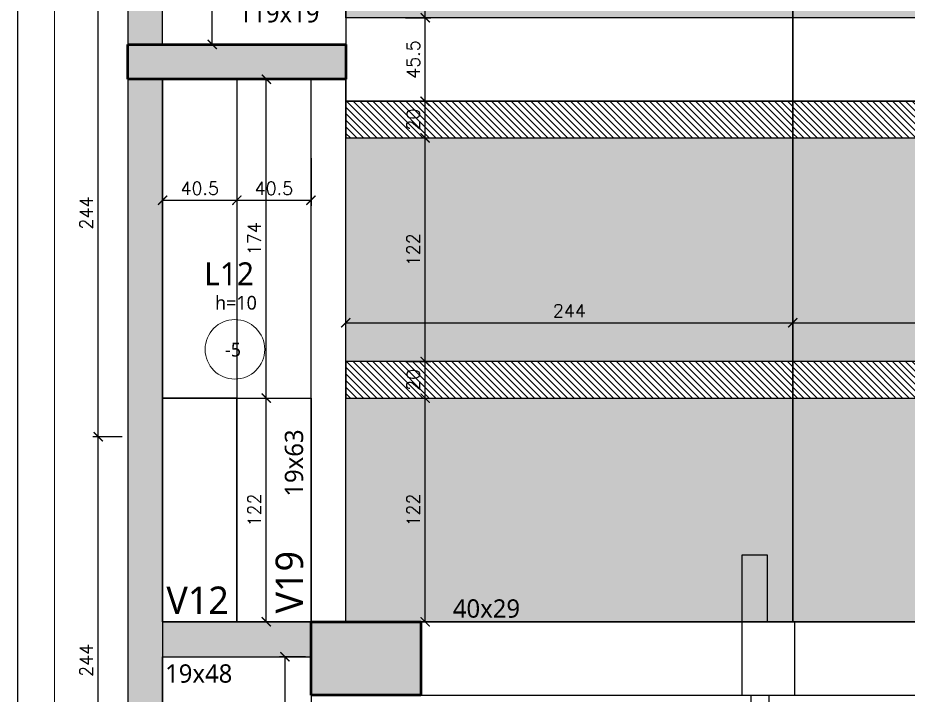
# Model space of a CAD drawing. Extents: x -29754 to -10774, y -8834 to 6017.
# Drawn here: x -23895.3 to -23409.3, y -6833.6 to -6464.1 of the extents above; entities that cross this region are included whole.
import ezdxf

# ---------------------------------------------------------------- set-up
doc = ezdxf.new("R2010")
doc.units = 0
doc.header["$PDMODE"] = 2
doc.header["$PDSIZE"] = 10
doc.linetypes.add('Aligning Line', pattern=[0.635, 0.3175, -0.3175])
doc.layers.get('0').update_dxf_attribs({"lineweight": 13})
doc.layers.get('Defpoints').update_dxf_attribs({"lineweight": 13})
doc.layers.add('A-DETL', color=7, linetype='Continuous', lineweight=18, true_color=0x00a600)
for name, color, linetype, lineweight in [('A-FLOR', 7, 'Continuous', 18), ('A-FLOR-IDEN', 7, 'Continuous', 9), ('cotas', 4, 'Continuous', 13), ('S-BEAM', 7, 'Continuous', 18), ('S-BEAM-IDEN', 7, 'Continuous', 9), ('S-COLS', 7, 'Continuous', 18), ('S-COLS-IDEN', 7, 'Continuous', 9)]:
    doc.layers.add(name, color=color, linetype=linetype, lineweight=lineweight)
for name, color, linetype in [('Cota', 4, 'Continuous'), ('Faixa Reesc', 8, 'Continuous'), ('Hachura 122x244', 253, 'Continuous'), ('Painéis', 200, 'Continuous'), ('Reaproveitamento', 251, 'Continuous')]:
    doc.layers.add(name, color=color, linetype=linetype)
doc.styles.add('Gadugi', font='gadugi.ttf', dxfattribs={"height": 15})
doc.styles.add('Gadugi_1', font='gadugi.ttf', dxfattribs={"height": 10})
doc.styles.add('Gadugi_2', font='gadugi.ttf', dxfattribs={"height": 0.2})
doc.styles.add('Gadugi_3', font='gadugi.ttf', dxfattribs={"height": 7.5})
doc.styles.add('ROMANS', font='romans.shx')
doc.dimstyles.new('Cota Paínel', dxfattribs={"dimtxt": 7, "dimasz": 5, "dimexe": 3, "dimexo": 3, "dimgap": 3, "dimtad": 1, "dimdec": 1, "dimzin": 12, "dimdsep": 46, "dimtxsty": 'ROMANS', "dimblk": 'ARCHTICK', "dimcen": 0, "dimclrd": 4, "dimclre": 4, "dimclrt": 1, "dimadec": 1, "dimazin": 3, "dimtfac": 1, "dimtdec": 1, "dimtmove": 0, "dimatfit": 3, "dimldrblk": 'OBLIQUE', "dimfxl": 1, "dimtolj": 1, "dimtzin": 12, "dimarcsym": 0})

# ---------------------------------------------------------------- blocks, each defined once
blk = doc.blocks.new('PED_TAG_LAJE_R01 - TÍTULO_ESPESSURA_REBAIXO-2413107-PL100 - FORMA DO PAVIMENTO TIPO')
at = {"layer": 'A-FLOR-IDEN'}
blk.add_circle((-0.0458, -0.6673), 0.325, dxfattribs=at)
blk = doc.blocks.new('122x244')
at = {"layer": 'Hachura 122x244'}
h = blk.add_hatch(color=256, dxfattribs=at)
h.dxf.hatch_style = 2
h.paths.add_polyline_path([(-30259.5, 9300.7), (-30015.5, 9300.7), (-30015.5, 9422.7), (-30259.5, 9422.7)])
at = {"layer": 'Painéis'}
blk.add_lwpolyline([(-30259.5, 9300.7), (-30015.5, 9300.7), (-30015.5, 9422.7), (-30259.5, 9422.7)], close=True, dxfattribs=at)
blk = doc.blocks.new('_ArchTick')
at = {"color": 0, "linetype": 'ByBlock', "const_width": 0.15}
blk.add_lwpolyline([(-0.5, -0.5), (0.5, 0.5)], dxfattribs=at)
blk = doc.blocks.new('*D371')
at = {"layer": 'Cota', "color": 4, "lineweight": -2, "transparency": 16777216}
for p, q in [((-23692.96, -6671.63), (-23669.94, -6671.63)), ((-23672.94, -6793.63), (-23672.94, -6671.63)), ((-23692.96, -6793.63), (-23669.94, -6793.63))]:
    blk.add_line(p, q, dxfattribs=at)
at = {"layer": 'Defpoints', "color": 0, "transparency": 16777216}
for p in [(-23695.96, -6671.63), (-23672.94, -6671.63), (-23695.96, -6793.63)]:
    blk.add_point(p, dxfattribs=at)
at = {"layer": 'Cota', "color": 4, "lineweight": -2, "transparency": 16777216, "xscale": 5, "yscale": 5, "zscale": 5}
for p, rotation in [((-23672.94, -6671.63), 90), ((-23672.94, -6793.63), 270)]:
    blk.add_blockref('_ArchTick', p, dxfattribs=dict(at, rotation=rotation))
at = {"layer": 'Cota', "color": 1, "transparency": 16777216, "insert": (-23679.44, -6732.63), "char_height": 7, "attachment_point": 5, "rotation": 90, "style": 'ROMANS'}
blk.add_mtext('\\A1;122', dxfattribs=at)
blk = doc.blocks.new('_OBLIQUE')
at = {"color": 0, "linetype": 'ByBlock', "lineweight": -2}
for p, q in [((0, 0), (-1, 0)), ((-0.5, -0.5), (0.5, 0.5))]:
    blk.add_line(p, q, dxfattribs=at)
blk = doc.blocks.new('*D372')
at = {"layer": 'Cota', "color": 4, "lineweight": -2, "transparency": 16777216}
for p, q in [((-23683.75, -6651.63), (-23669.94, -6651.63)), ((-23672.94, -6671.63), (-23672.94, -6651.63)), ((-23692.96, -6671.63), (-23669.94, -6671.63))]:
    blk.add_line(p, q, dxfattribs=at)
at = {"layer": 'Defpoints', "color": 0, "transparency": 16777216}
for p in [(-23686.75, -6651.63), (-23672.94, -6651.63), (-23695.96, -6671.63)]:
    blk.add_point(p, dxfattribs=at)
at = {"layer": 'Cota', "color": 4, "lineweight": -2, "transparency": 16777216, "xscale": 5, "yscale": 5, "zscale": 5}
for p, rotation in [((-23672.94, -6651.63), 90), ((-23672.94, -6671.63), 270)]:
    blk.add_blockref('_ArchTick', p, dxfattribs=dict(at, rotation=rotation))
at = {"layer": 'Cota', "color": 1, "transparency": 16777216, "insert": (-23679.44, -6661.63), "char_height": 7, "attachment_point": 5, "rotation": 90, "style": 'ROMANS'}
blk.add_mtext('\\A1;20', dxfattribs=at)
blk = doc.blocks.new('*D373')
at = {"layer": 'Cota', "color": 4, "lineweight": -2, "transparency": 16777216}
for p, q in [((-23683.75, -6529.63), (-23669.94, -6529.63)), ((-23672.94, -6651.63), (-23672.94, -6529.63)), ((-23683.75, -6651.63), (-23669.94, -6651.63))]:
    blk.add_line(p, q, dxfattribs=at)
at = {"layer": 'Defpoints', "color": 0, "transparency": 16777216}
for p in [(-23686.75, -6529.63), (-23672.94, -6529.63), (-23686.75, -6651.63)]:
    blk.add_point(p, dxfattribs=at)
at = {"layer": 'Cota', "color": 4, "lineweight": -2, "transparency": 16777216, "xscale": 5, "yscale": 5, "zscale": 5}
for p, rotation in [((-23672.94, -6529.63), 90), ((-23672.94, -6651.63), 270)]:
    blk.add_blockref('_ArchTick', p, dxfattribs=dict(at, rotation=rotation))
at = {"layer": 'Cota', "color": 1, "transparency": 16777216, "insert": (-23679.44, -6590.63), "char_height": 7, "attachment_point": 5, "rotation": 90, "style": 'ROMANS'}
blk.add_mtext('\\A1;122', dxfattribs=at)
blk = doc.blocks.new('*D374')
at = {"layer": 'Cota', "color": 4, "lineweight": -2, "transparency": 16777216}
for p, q in [((-23683.75, -6509.63), (-23669.94, -6509.63)), ((-23672.94, -6529.63), (-23672.94, -6509.63)), ((-23683.75, -6529.63), (-23669.94, -6529.63))]:
    blk.add_line(p, q, dxfattribs=at)
at = {"layer": 'Defpoints', "color": 0, "transparency": 16777216}
for p in [(-23686.75, -6509.63), (-23672.94, -6509.63), (-23686.75, -6529.63)]:
    blk.add_point(p, dxfattribs=at)
at = {"layer": 'Cota', "color": 4, "lineweight": -2, "transparency": 16777216, "xscale": 5, "yscale": 5, "zscale": 5}
for p, rotation in [((-23672.94, -6509.63), 90), ((-23672.94, -6529.63), 270)]:
    blk.add_blockref('_ArchTick', p, dxfattribs=dict(at, rotation=rotation))
at = {"layer": 'Cota', "color": 1, "transparency": 16777216, "insert": (-23679.44, -6519.63), "char_height": 7, "attachment_point": 5, "rotation": 90, "style": 'ROMANS'}
blk.add_mtext('\\A1;20', dxfattribs=at)
blk = doc.blocks.new('*D375')
at = {"layer": 'Cota', "color": 4, "lineweight": -2, "transparency": 16777216}
for p, q in [((-23683.75, -6464.13), (-23669.94, -6464.13)), ((-23672.94, -6509.63), (-23672.94, -6464.13)), ((-23683.75, -6509.63), (-23669.94, -6509.63))]:
    blk.add_line(p, q, dxfattribs=at)
at = {"layer": 'Defpoints', "color": 0, "transparency": 16777216}
for p in [(-23686.75, -6464.13), (-23672.94, -6464.13), (-23686.75, -6509.63)]:
    blk.add_point(p, dxfattribs=at)
at = {"layer": 'Cota', "color": 4, "lineweight": -2, "transparency": 16777216, "xscale": 5, "yscale": 5, "zscale": 5}
for p, rotation in [((-23672.94, -6464.13), 90), ((-23672.94, -6509.63), 270)]:
    blk.add_blockref('_ArchTick', p, dxfattribs=dict(at, rotation=rotation))
at = {"layer": 'Cota', "color": 1, "transparency": 16777216, "insert": (-23679.44, -6486.88), "char_height": 7, "attachment_point": 5, "rotation": 90, "style": 'ROMANS'}
blk.add_mtext('\\A1;45.5', dxfattribs=at)
blk = doc.blocks.new('*D376')
at = {"layer": 'Cota', "color": 4, "lineweight": -2, "transparency": 16777216}
for p, q in [((-23680.26, -6342.13), (-23669.94, -6342.13)), ((-23672.94, -6464.13), (-23672.94, -6342.13)), ((-23683.75, -6464.13), (-23669.94, -6464.13))]:
    blk.add_line(p, q, dxfattribs=at)
at = {"layer": 'Defpoints', "color": 0, "transparency": 16777216}
for p in [(-23683.26, -6342.13), (-23672.94, -6342.13), (-23686.75, -6464.13)]:
    blk.add_point(p, dxfattribs=at)
at = {"layer": 'Cota', "color": 4, "lineweight": -2, "transparency": 16777216, "xscale": 5, "yscale": 5, "zscale": 5}
for p, rotation in [((-23672.94, -6342.13), 90), ((-23672.94, -6464.13), 270)]:
    blk.add_blockref('_ArchTick', p, dxfattribs=dict(at, rotation=rotation))
at = {"layer": 'Cota', "color": 1, "transparency": 16777216, "insert": (-23679.44, -6403.13), "char_height": 7, "attachment_point": 5, "rotation": 90, "style": 'ROMANS'}
blk.add_mtext('\\A1;122', dxfattribs=at)
blk = doc.blocks.new('*D418')
at = {"layer": 'Cota', "color": 4, "lineweight": -2, "transparency": 16777216}
for p, q in [((-23800.89, -6342.13), (-23786.18, -6342.13)), ((-23789.18, -6478.63), (-23789.18, -6342.13)), ((-23800.89, -6478.63), (-23786.18, -6478.63))]:
    blk.add_line(p, q, dxfattribs=at)
at = {"layer": 'Defpoints', "color": 0, "transparency": 16777216}
for p in [(-23803.89, -6342.13), (-23789.18, -6342.13), (-23803.89, -6478.63)]:
    blk.add_point(p, dxfattribs=at)
at = {"layer": 'Cota', "color": 4, "lineweight": -2, "transparency": 16777216, "xscale": 5, "yscale": 5, "zscale": 5}
for p, rotation in [((-23789.18, -6342.13), 90), ((-23789.18, -6478.63), 270)]:
    blk.add_blockref('_ArchTick', p, dxfattribs=dict(at, rotation=rotation))
at = {"layer": 'Cota', "color": 1, "transparency": 16777216, "insert": (-23795.68, -6410.38), "char_height": 7, "attachment_point": 5, "rotation": 90, "style": 'ROMANS'}
blk.add_mtext('\\A1;136.5', dxfattribs=at)
blk = doc.blocks.new('*D425')
at = {"layer": 'Cota', "color": 4, "lineweight": -2, "transparency": 16777216}
for p, q in [((-23738.26, -6812.63), (-23752.5, -6812.63)), ((-23749.5, -6812.63), (-23749.5, -6955.63)), ((-23738.26, -6955.63), (-23752.5, -6955.63))]:
    blk.add_line(p, q, dxfattribs=at)
at = {"layer": 'Defpoints', "color": 0, "transparency": 16777216}
for p in [(-23735.26, -6812.63), (-23749.5, -6955.63), (-23735.26, -6955.63)]:
    blk.add_point(p, dxfattribs=at)
at = {"layer": 'Cota', "color": 4, "lineweight": -2, "transparency": 16777216, "xscale": 5, "yscale": 5, "zscale": 5}
for p, rotation in [((-23749.5, -6812.63), 90), ((-23749.5, -6955.63), 270)]:
    blk.add_blockref('_ArchTick', p, dxfattribs=dict(at, rotation=rotation))
at = {"layer": 'Cota', "color": 1, "transparency": 16777216, "insert": (-23756, -6884.13), "char_height": 7, "attachment_point": 5, "rotation": 90, "style": 'ROMANS'}
blk.add_mtext('\\A1;143', dxfattribs=at)
blk = doc.blocks.new('*D413')
at = {"layer": 'Cota', "color": 4, "lineweight": -2, "transparency": 16777216}
for p, q in [((-23772.76, -6671.63), (-23756.67, -6671.63)), ((-23759.67, -6793.63), (-23759.67, -6671.63)), ((-23772.76, -6793.63), (-23756.67, -6793.63))]:
    blk.add_line(p, q, dxfattribs=at)
at = {"layer": 'Defpoints', "color": 0, "transparency": 16777216}
for p in [(-23775.76, -6671.63), (-23759.67, -6671.63), (-23775.76, -6793.63)]:
    blk.add_point(p, dxfattribs=at)
at = {"layer": 'Cota', "color": 4, "lineweight": -2, "transparency": 16777216, "xscale": 5, "yscale": 5, "zscale": 5}
for p, rotation in [((-23759.67, -6671.63), 90), ((-23759.67, -6793.63), 270)]:
    blk.add_blockref('_ArchTick', p, dxfattribs=dict(at, rotation=rotation))
at = {"layer": 'Cota', "color": 1, "transparency": 16777216, "insert": (-23766.17, -6732.63), "char_height": 7, "attachment_point": 5, "rotation": 90, "style": 'ROMANS'}
blk.add_mtext('\\A1;122', dxfattribs=at)
blk = doc.blocks.new('*D414')
at = {"layer": 'Cota', "color": 4, "lineweight": -2, "transparency": 16777216}
for p, q in [((-23772.76, -6497.63), (-23756.67, -6497.63)), ((-23759.67, -6671.63), (-23759.67, -6497.63)), ((-23772.76, -6671.63), (-23756.67, -6671.63))]:
    blk.add_line(p, q, dxfattribs=at)
at = {"layer": 'Defpoints', "color": 0, "transparency": 16777216}
for p in [(-23775.76, -6497.63), (-23759.67, -6497.63), (-23775.76, -6671.63)]:
    blk.add_point(p, dxfattribs=at)
at = {"layer": 'Cota', "color": 4, "lineweight": -2, "transparency": 16777216, "xscale": 5, "yscale": 5, "zscale": 5}
for p, rotation in [((-23759.67, -6497.63), 90), ((-23759.67, -6671.63), 270)]:
    blk.add_blockref('_ArchTick', p, dxfattribs=dict(at, rotation=rotation))
at = {"layer": 'Cota', "color": 1, "transparency": 16777216, "insert": (-23766.17, -6584.63), "char_height": 7, "attachment_point": 5, "rotation": 90, "style": 'ROMANS'}
blk.add_mtext('\\A1;174', dxfattribs=at)
blk = doc.blocks.new('*D415')
at = {"layer": 'Cota', "color": 4, "lineweight": -2, "transparency": 16777216}
for p, q in [((-23816.26, -6527.13), (-23816.26, -6566.63)), ((-23775.76, -6527.13), (-23775.76, -6566.63)), ((-23816.26, -6563.63), (-23775.76, -6563.63))]:
    blk.add_line(p, q, dxfattribs=at)
at = {"layer": 'Defpoints', "color": 0, "transparency": 16777216}
for p in [(-23816.26, -6524.13), (-23775.76, -6524.13), (-23775.76, -6563.63)]:
    blk.add_point(p, dxfattribs=at)
at = {"layer": 'Cota', "color": 4, "lineweight": -2, "transparency": 16777216, "xscale": 5, "yscale": 5, "zscale": 5, "rotation": 180}
blk.add_blockref('_ArchTick', (-23816.26, -6563.63), dxfattribs=at)
at = {"layer": 'Cota', "color": 4, "lineweight": -2, "transparency": 16777216, "xscale": 5, "yscale": 5, "zscale": 5}
blk.add_blockref('_ArchTick', (-23775.76, -6563.63), dxfattribs=at)
at = {"layer": 'Cota', "color": 1, "transparency": 16777216, "insert": (-23796.01, -6557.13), "char_height": 7, "attachment_point": 5, "style": 'ROMANS'}
blk.add_mtext('\\A1;40.5', dxfattribs=at)
blk = doc.blocks.new('*D416')
at = {"layer": 'Cota', "color": 4, "lineweight": -2, "transparency": 16777216}
for p, q in [((-23775.76, -6527.13), (-23775.76, -6566.63)), ((-23735.26, -6540.68), (-23735.26, -6566.63)), ((-23775.76, -6563.63), (-23735.26, -6563.63))]:
    blk.add_line(p, q, dxfattribs=at)
at = {"layer": 'Defpoints', "color": 0, "transparency": 16777216}
for p in [(-23775.76, -6524.13), (-23735.26, -6537.68), (-23735.26, -6563.63)]:
    blk.add_point(p, dxfattribs=at)
at = {"layer": 'Cota', "color": 4, "lineweight": -2, "transparency": 16777216, "xscale": 5, "yscale": 5, "zscale": 5, "rotation": 180}
blk.add_blockref('_ArchTick', (-23775.76, -6563.63), dxfattribs=at)
at = {"layer": 'Cota', "color": 4, "lineweight": -2, "transparency": 16777216, "xscale": 5, "yscale": 5, "zscale": 5}
blk.add_blockref('_ArchTick', (-23735.26, -6563.63), dxfattribs=at)
at = {"layer": 'Cota', "color": 1, "transparency": 16777216, "insert": (-23755.51, -6557.13), "char_height": 7, "attachment_point": 5, "style": 'ROMANS'}
blk.add_mtext('\\A1;40.5', dxfattribs=at)
blk = doc.blocks.new('*D345')
at = {"layer": 'Cota', "color": 4, "lineweight": -2, "transparency": 16777216}
for p, q in [((-23838.3, -6692.63), (-23854.39, -6692.63)), ((-23851.39, -6936.63), (-23851.39, -6692.63)), ((-23838.3, -6936.63), (-23854.39, -6936.63))]:
    blk.add_line(p, q, dxfattribs=at)
at = {"layer": 'Defpoints', "color": 0, "transparency": 16777216}
for p in [(-23851.39, -6692.63), (-23835.3, -6692.63), (-23835.3, -6936.63)]:
    blk.add_point(p, dxfattribs=at)
at = {"layer": 'Cota', "color": 4, "lineweight": -2, "transparency": 16777216, "xscale": 5, "yscale": 5, "zscale": 5}
for p, rotation in [((-23851.39, -6692.63), 90), ((-23851.39, -6936.63), 270)]:
    blk.add_blockref('_ArchTick', p, dxfattribs=dict(at, rotation=rotation))
at = {"layer": 'Cota', "color": 1, "transparency": 16777216, "insert": (-23857.89, -6814.63), "char_height": 7, "attachment_point": 5, "rotation": 90, "style": 'ROMANS'}
blk.add_mtext('\\A1;244', dxfattribs=at)
blk = doc.blocks.new('*D346')
at = {"layer": 'Cota', "color": 4, "lineweight": -2, "transparency": 16777216}
for p, q in [((-23838.3, -6448.63), (-23854.39, -6448.63)), ((-23851.39, -6692.63), (-23851.39, -6448.63)), ((-23838.3, -6692.63), (-23854.39, -6692.63))]:
    blk.add_line(p, q, dxfattribs=at)
at = {"layer": 'Defpoints', "color": 0, "transparency": 16777216}
for p in [(-23851.39, -6448.63), (-23835.3, -6448.63), (-23835.3, -6692.63)]:
    blk.add_point(p, dxfattribs=at)
at = {"layer": 'Cota', "color": 4, "lineweight": -2, "transparency": 16777216, "xscale": 5, "yscale": 5, "zscale": 5}
for p, rotation in [((-23851.39, -6448.63), 90), ((-23851.39, -6692.63), 270)]:
    blk.add_blockref('_ArchTick', p, dxfattribs=dict(at, rotation=rotation))
at = {"layer": 'Cota', "color": 1, "transparency": 16777216, "insert": (-23857.89, -6570.63), "char_height": 7, "attachment_point": 5, "rotation": 90, "style": 'ROMANS'}
blk.add_mtext('\\A1;244', dxfattribs=at)
blk = doc.blocks.new('*D476')
at = {"layer": 'cotas', "color": 4, "lineweight": -2, "transparency": 16777216}
for p, q in [((-23716.26, -6648.63), (-23716.26, -6627.45)), ((-23472.26, -6648.63), (-23472.26, -6627.45)), ((-23716.26, -6630.45), (-23472.26, -6630.45))]:
    blk.add_line(p, q, dxfattribs=at)
at = {"layer": 'Defpoints', "color": 0, "transparency": 16777216}
for p in [(-23472.26, -6630.45), (-23716.26, -6651.63), (-23472.26, -6651.63)]:
    blk.add_point(p, dxfattribs=at)
at = {"layer": 'cotas', "color": 4, "lineweight": -2, "transparency": 16777216, "xscale": 5, "yscale": 5, "zscale": 5, "rotation": 180}
blk.add_blockref('_ArchTick', (-23716.26, -6630.45), dxfattribs=at)
at = {"layer": 'cotas', "color": 4, "lineweight": -2, "transparency": 16777216, "xscale": 5, "yscale": 5, "zscale": 5}
blk.add_blockref('_ArchTick', (-23472.26, -6630.45), dxfattribs=at)
at = {"layer": 'cotas', "color": 1, "transparency": 16777216, "insert": (-23594.26, -6623.95), "char_height": 7, "attachment_point": 5, "style": 'ROMANS'}
blk.add_mtext('\\A1;244', dxfattribs=at)
blk = doc.blocks.new('*D477')
at = {"layer": 'cotas', "color": 4, "lineweight": -2, "transparency": 16777216}
for p, q in [((-23472.26, -6648.63), (-23472.26, -6627.45)), ((-23228.26, -6648.63), (-23228.26, -6627.45)), ((-23472.26, -6630.45), (-23228.26, -6630.45))]:
    blk.add_line(p, q, dxfattribs=at)
at = {"layer": 'Defpoints', "color": 0, "transparency": 16777216}
for p in [(-23228.26, -6630.45), (-23472.26, -6651.63), (-23228.26, -6651.63)]:
    blk.add_point(p, dxfattribs=at)
at = {"layer": 'cotas', "color": 4, "lineweight": -2, "transparency": 16777216, "xscale": 5, "yscale": 5, "zscale": 5, "rotation": 180}
blk.add_blockref('_ArchTick', (-23472.26, -6630.45), dxfattribs=at)
at = {"layer": 'cotas', "color": 4, "lineweight": -2, "transparency": 16777216, "xscale": 5, "yscale": 5, "zscale": 5}
blk.add_blockref('_ArchTick', (-23228.26, -6630.45), dxfattribs=at)
at = {"layer": 'cotas', "color": 1, "transparency": 16777216, "insert": (-23350.26, -6623.95), "char_height": 7, "attachment_point": 5, "style": 'ROMANS'}
blk.add_mtext('\\A1;244', dxfattribs=at)

msp = doc.modelspace()

# ---------------------------------------------------------------- hatches: boundary and pattern name
at = {"layer": 'Faixa Reesc'}
h = msp.add_hatch(dxfattribs=at)
h.set_pattern_fill('ANSI31', color=256, scale=0.8, angle=90)
h.set_pattern_definition([(135, (7033.2974, -10203.0406), (-1.79605122, -1.79605122), [])])
h.paths.add_polyline_path([(-23472.26, -6509.63), (-23716.26, -6509.63), (-23716.26, -6529.63), (-23472.26, -6529.63)])
h = msp.add_hatch(dxfattribs=at)
h.set_pattern_fill('ANSI31', color=256, scale=0.8, angle=90)
h.set_pattern_definition([(135, (7277.2974, -10203.0406), (-1.79605122, -1.79605122), [])])
h.paths.add_polyline_path([(-23228.26, -6509.63), (-23472.26, -6509.63), (-23472.26, -6529.63), (-23228.26, -6529.63)])
h = msp.add_hatch(dxfattribs=at)
h.set_pattern_fill('ANSI31', color=256, scale=0.8, angle=90)
h.set_pattern_definition([(135, (7033.2974, -10345.0406), (-1.79605122, -1.79605122), [])])
h.paths.add_polyline_path([(-23472.26, -6651.63), (-23716.26, -6651.63), (-23716.26, -6671.63), (-23472.26, -6671.63)])
h = msp.add_hatch(dxfattribs=at)
h.set_pattern_fill('ANSI31', color=256, scale=0.8, angle=90)
h.set_pattern_definition([(135, (7277.2974, -10345.0406), (-1.79605122, -1.79605122), [])])
h.paths.add_polyline_path([(-23228.26, -6651.63), (-23472.26, -6651.63), (-23472.26, -6671.63), (-23228.26, -6671.63)])
at = {"layer": 'S-BEAM', "true_color": 0xccffcc}
for points in [[(-23816.26, -6478.63), (-23816.26, -6322.63), (-23835.26, -6322.63), (-23835.26, -6478.63)], [(-23835.26, -7187.63), (-23816.26, -7187.63), (-23816.26, -6497.63), (-23835.26, -6497.63), (-23835.26, -7129.53)]]:
    msp.add_hatch(color=254, dxfattribs=at).paths.add_polyline_path(points, flags=0)
at = {"layer": 'S-BEAM', "true_color": 0xd9d9d9}
msp.add_hatch(color=254, dxfattribs=at).paths.add_polyline_path([(-23816.26, -6812.63), (-23735.26, -6812.63), (-23735.26, -6793.63), (-23816.26, -6793.63)], flags=0)
at = {"layer": 'S-COLS', "true_color": 0x808080}
for points in [[(-23716.26, -6497.63), (-23716.26, -6478.63), (-23835.26, -6478.63), (-23835.26, -6497.63)], [(-23735.26, -6833.63), (-23675.26, -6833.63), (-23675.26, -6793.63), (-23735.26, -6793.63)]]:
    msp.add_hatch(color=8, dxfattribs=at).paths.add_polyline_path(points, flags=0)

# ---------------------------------------------------------------- linework, layer by layer
at = {"layer": 'A-DETL', "color": 7, "linetype": 'Aligning Line'}
msp.add_line((-23835.26, -7187.63), (-23835.26, -6322.63), dxfattribs=at)
at = {"layer": 'A-FLOR'}
msp.add_line((-23875.26, -7227.63), (-23875.26, -6322.63), dxfattribs=at)
at = {"layer": 'Cota'}
msp.add_lwpolyline([(-23495.18, -6865.11), (-23485.18, -6865.11), (-23485.18, -6833.63), (-23471.18, -6833.63), (-23471.18, -6793.63), (-23486.18, -6793.63), (-23486.18, -6757.25), (-23500.18, -6757.25), (-23500.18, -6833.63), (-23495.18, -6833.63), (-23495.18, -6865.11)], dxfattribs=at)
at = {"layer": 'Painéis'}
for p, q in [((-23895.3, -7247.63), (-23895.3, -6337.63)), ((-23735.26, -6793.63), (-23735.26, -6497.63))]:
    msp.add_line(p, q, dxfattribs=at)
msp.add_lwpolyline([(-23879.26, -6337.63), (-23879.26, -6322.63), (-23835.3, -6322.63), (-23835.3, -7247.63), (-23895.3, -7247.63), (-23895.3, -6337.63), (-23879.26, -6337.63)], dxfattribs=at)
for points in [[(-23716.26, -6478.63), (-23816.26, -6478.63), (-23816.26, -6342.13), (-23716.26, -6342.13)], [(-23716.26, -6509.63), (-23472.26, -6509.63), (-23472.26, -6464.13), (-23716.26, -6464.13)], [(-23472.26, -6509.63), (-23228.26, -6509.63), (-23228.26, -6464.13), (-23472.26, -6464.13)], [(-23775.76, -6671.63), (-23816.26, -6671.63), (-23816.26, -6497.63), (-23775.76, -6497.63)], [(-23775.76, -6671.63), (-23735.26, -6671.63), (-23735.26, -6497.63), (-23775.76, -6497.63)], [(-23716.26, -6529.63), (-23472.26, -6529.63), (-23472.26, -6509.63), (-23716.26, -6509.63)], [(-23472.26, -6529.63), (-23228.26, -6529.63), (-23228.26, -6509.63), (-23472.26, -6509.63)], [(-23716.26, -6671.63), (-23472.26, -6671.63), (-23472.26, -6651.63), (-23716.26, -6651.63)], [(-23472.26, -6671.63), (-23228.26, -6671.63), (-23228.26, -6651.63), (-23472.26, -6651.63)], [(-23775.76, -6793.63), (-23816.26, -6793.63), (-23816.26, -6671.63), (-23775.76, -6671.63)], [(-23775.76, -6671.63), (-23735.26, -6671.63), (-23735.26, -6793.63), (-23775.76, -6793.63)], [(-23735.26, -6955.63), (-23816.26, -6955.63), (-23816.26, -6812.63), (-23735.26, -6812.63)]]:
    msp.add_lwpolyline(points, close=True, dxfattribs=at)
at = {"layer": 'S-BEAM', "lineweight": 25}
for p, q in [((-23816.26, -6478.63), (-23816.26, -6322.63)), ((-23816.26, -6497.63), (-23816.26, -7168.63)), ((-23735.26, -6793.63), (-23735.26, -6497.63)), ((-23716.26, -6793.63), (-23716.26, -6497.63)), ((-23816.26, -6793.63), (-23735.26, -6793.63)), ((-23675.26, -6793.63), (-22933.26, -6793.63)), ((-23816.26, -6812.63), (-23735.26, -6812.63)), ((-23675.26, -6833.63), (-22933.26, -6833.63))]:
    msp.add_line(p, q, dxfattribs=at)
at = {"layer": 'S-COLS', "lineweight": 50}
for p, q in [((-23835.26, -6497.63), (-23835.26, -6478.63)), ((-23835.26, -6478.63), (-23716.26, -6478.63)), ((-23716.26, -6478.63), (-23716.26, -6497.63)), ((-23716.26, -6497.63), (-23835.26, -6497.63)), ((-23735.26, -6833.63), (-23735.26, -6793.63)), ((-23735.26, -6793.63), (-23675.26, -6793.63)), ((-23675.26, -6793.63), (-23675.26, -6833.63)), ((-23675.26, -6833.63), (-23735.26, -6833.63))]:
    msp.add_line(p, q, dxfattribs=at)

# ---------------------------------------------------------------- block references
at = {"layer": 'A-FLOR-IDEN', "xscale": 49.99999999999998, "yscale": 49.99999999999998, "zscale": 49.99999999999998}
msp.add_blockref('PED_TAG_LAJE_R01 - TÍTULO_ESPESSURA_REBAIXO-2413107-PL100 - FORMA DO PAVIMENTO TIPO', (-23774.5, -6611.62), dxfattribs=at)
at = {"layer": 'Reaproveitamento', "xscale": -1}
for p in [(-53731.76, -15764.83), (-53487.76, -15764.83), (-53731.76, -15952.33), (-53487.76, -15952.33), (-53731.76, -16094.33), (-53487.76, -16094.33)]:
    msp.add_blockref('122x244', p, dxfattribs=at)

# ---------------------------------------------------------------- texts
at = {"layer": 'A-FLOR-IDEN', "attachment_point": 1}
for s, insert, char_height, width, style in [('L12', (-23793.53, -6597.53), 12.5, 33.27, 'Gadugi_3'), ('h=10', (-23787.63, -6615.82), 7.5, 29.6624, 'Gadugi_2'), ('-5', (-23782.22, -6641.39), 7.5, 12.0253, 'Gadugi_2')]:
    msp.add_mtext(s, dxfattribs=dict(at, insert=insert, char_height=char_height, width=width, style=style))
at = {"layer": 'S-BEAM-IDEN', "attachment_point": 1, "rotation": 90}
for s, insert, char_height, width, style in [('19x63', (-23749.58, -6725.35), 10, 44.8945, 'Gadugi'), ('V19', (-23754.61, -6789.05), 15, 44.0928, 'Gadugi_1')]:
    msp.add_mtext(s, dxfattribs=dict(at, insert=insert, char_height=char_height, width=width, style=style))
at = {"layer": 'S-BEAM-IDEN', "attachment_point": 1}
for s, insert, char_height, width, style in [('V12', (-23814.2, -6774.36), 15, 44.0928, 'Gadugi_1'), ('40x29', (-23657.84, -6781.35), 10, 44.8945, 'Gadugi'), ('19x48', (-23814.9, -6816.81), 10, 44.8945, 'Gadugi')]:
    msp.add_mtext(s, dxfattribs=dict(at, insert=insert, char_height=char_height, width=width, style=style))
at = {"layer": 'S-COLS-IDEN', "insert": (-23774.8, -6456.63), "char_height": 10, "width": 54.1139, "attachment_point": 1, "style": 'Gadugi'}
msp.add_mtext('119x19', dxfattribs=at)

# ---------------------------------------------------------------- dimensions: what is measured, and where the dimension line sits
at = {"layer": 'Cota'}
for base, p1, p2, override, picture, middle in [((-23789.18, -6342.13), (-23803.89, -6478.63), (-23803.89, -6342.13), {"dimarcsym": 2}, '*D418', (-23795.68, -6410.38)), ((-23672.94, -6342.13), (-23686.75, -6464.13), (-23683.26, -6342.13), {"dimtmove": 1, "dimarcsym": 2}, '*D376', (-23679.44, -6403.13)), ((-23851.39, -6448.63), (-23835.3, -6692.63), (-23835.3, -6448.63), {"dimtmove": 1}, '*D346', (-23857.89, -6570.63)), ((-23672.94, -6464.13), (-23686.75, -6509.63), (-23686.75, -6464.13), {"dimtmove": 1, "dimarcsym": 2}, '*D375', (-23679.44, -6486.88)), ((-23759.67, -6497.63), (-23775.76, -6671.63), (-23775.76, -6497.63), {"dimtmove": 1, "dimarcsym": 2}, '*D414', (-23766.17, -6584.63)), ((-23672.94, -6509.63), (-23686.75, -6529.63), (-23686.75, -6509.63), {"dimtmove": 1, "dimarcsym": 2}, '*D374', (-23679.44, -6519.63)), ((-23672.94, -6529.63), (-23686.75, -6651.63), (-23686.75, -6529.63), {"dimtmove": 1, "dimarcsym": 2}, '*D373', (-23679.44, -6590.63)), ((-23672.94, -6651.63), (-23695.96, -6671.63), (-23686.75, -6651.63), {"dimtmove": 1, "dimarcsym": 2}, '*D372', (-23679.44, -6661.63)), ((-23759.67, -6671.63), (-23775.76, -6793.63), (-23775.76, -6671.63), {"dimarcsym": 2}, '*D413', (-23766.17, -6732.63)), ((-23672.94, -6671.63), (-23695.96, -6793.63), (-23695.96, -6671.63), {"dimarcsym": 2}, '*D371', (-23679.44, -6732.63)), ((-23851.39, -6692.63), (-23835.3, -6936.63), (-23835.3, -6692.63), {"dimtmove": 1}, '*D345', (-23857.89, -6814.63)), ((-23749.5, -6955.63), (-23735.26, -6812.63), (-23735.26, -6955.63), {"dimarcsym": 2}, '*D425', (-23756, -6884.13))]:
    dim = msp.add_linear_dim(base=base, p1=p1, p2=p2, angle=90, dimstyle='Cota Paínel', override=override, dxfattribs=at)
    dim.commit()
    dim.dimension.update_dxf_attribs({"geometry": picture, "text_midpoint": middle})
for base, p1, p2, override, picture, middle in [((-23775.76, -6563.63), (-23816.26, -6524.13), (-23775.76, -6524.13), {"dimarcsym": 2}, '*D415', (-23796.01, -6557.13)), ((-23735.26, -6563.63), (-23775.76, -6524.13), (-23735.26, -6537.68), {"dimtmove": 1, "dimarcsym": 2}, '*D416', (-23755.51, -6557.13))]:
    dim = msp.add_linear_dim(base=base, p1=p1, p2=p2, dimstyle='Cota Paínel', override=override, dxfattribs=at)
    dim.commit()
    dim.dimension.update_dxf_attribs({"geometry": picture, "text_midpoint": middle})
at = {"layer": 'cotas'}
for base, p1, p2, override, picture, middle in [((-23472.26, -6630.45), (-23716.26, -6651.63), (-23472.26, -6651.63), {"dimarcsym": 2}, '*D476', (-23594.26, -6623.95)), ((-23228.26, -6630.45), (-23472.26, -6651.63), (-23228.26, -6651.63), {"dimtmove": 1, "dimarcsym": 2}, '*D477', (-23350.26, -6623.95))]:
    dim = msp.add_linear_dim(base=base, p1=p1, p2=p2, dimstyle='Cota Paínel', override=override, dxfattribs=at)
    dim.commit()
    dim.dimension.update_dxf_attribs({"geometry": picture, "text_midpoint": middle})

doc.saveas('drawing.dxf')
